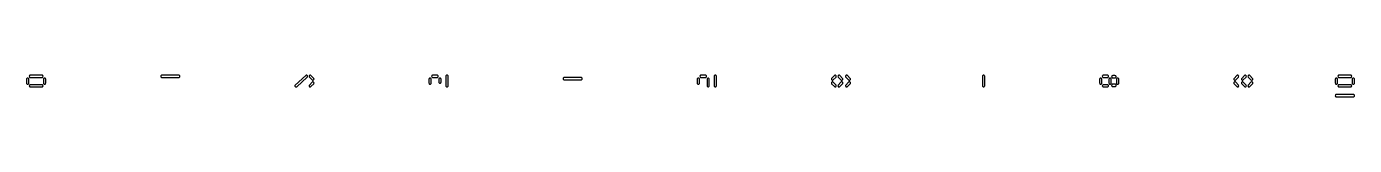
# Model space of a CAD drawing. Header units: millimetres. Extents: x 57 to 198, y 2 to 4.
import ezdxf

# ---------------------------------------------------------------- set-up
doc = ezdxf.new("R2010")
doc.units = ezdxf.units.MM

msp = doc.modelspace()

# ---------------------------------------------------------------- linework, layer by layer
for points in [[(58.83648, 4.205), (58.882402, 4.214134), (58.921333, 4.240147), (58.947346, 4.279078), (58.95648, 4.325), (58.947346, 4.370922), (58.921333, 4.409853), (58.882402, 4.435866), (58.83648, 4.445), (57.61792, 4.445), (57.571998, 4.435866), (57.533067, 4.409853), (57.507054, 4.370922), (57.49792, 4.325), (57.507054, 4.279078), (57.533067, 4.240147), (57.571998, 4.214134), (57.61792, 4.205)], [(73.3232, 4.205), (73.369122, 4.214134), (73.408053, 4.240147), (73.434066, 4.279078), (73.4432, 4.325), (73.434066, 4.370922), (73.408053, 4.409853), (73.369122, 4.435866), (73.3232, 4.445), (71.5312, 4.445), (71.485278, 4.435866), (71.446347, 4.409853), (71.420334, 4.370922), (71.4112, 4.325), (71.420334, 4.279078), (71.446347, 4.240147), (71.485278, 4.214134), (71.5312, 4.205)], [(85.650219, 3.397556), (85.622495, 3.359825), (85.61132, 3.314356), (85.618395, 3.268072), (85.642644, 3.228019), (85.680375, 3.200295), (85.725844, 3.18912), (85.772128, 3.196195), (85.812181, 3.220444), (86.923221, 4.236444), (86.950945, 4.274175), (86.96212, 4.319644), (86.955045, 4.365928), (86.930796, 4.405981), (86.893065, 4.433705), (86.847596, 4.44488), (86.801312, 4.437805), (86.761259, 4.413556)], [(87.323886, 4.407221), (87.285768, 4.434411), (87.240146, 4.444944), (87.193966, 4.437217), (87.154259, 4.412406), (87.127069, 4.374288), (87.116536, 4.328666), (87.124263, 4.282486), (87.149074, 4.242779), (87.435794, 3.937979), (87.473912, 3.910789), (87.519534, 3.900256), (87.565714, 3.907983), (87.605421, 3.932794), (87.632611, 3.970912), (87.643144, 4.016534), (87.635417, 4.062714), (87.610606, 4.102421)], [(100.21792, 4.445), (100.171998, 4.435866), (100.133067, 4.409853), (100.107054, 4.370922), (100.09792, 4.325), (100.107054, 4.279078), (100.133067, 4.240147), (100.171998, 4.214134), (100.21792, 4.205), (100.68384, 4.205), (100.729762, 4.214134), (100.768693, 4.240147), (100.794706, 4.279078), (100.80384, 4.325), (100.794706, 4.370922), (100.768693, 4.409853), (100.729762, 4.435866), (100.68384, 4.445)], [(101.8432, 4.325), (101.834066, 4.370922), (101.808053, 4.409853), (101.769122, 4.435866), (101.7232, 4.445), (101.677278, 4.435866), (101.638347, 4.409853), (101.612334, 4.370922), (101.6032, 4.325), (101.6032, 3.309), (101.612334, 3.263078), (101.638347, 3.224147), (101.677278, 3.198134), (101.7232, 3.189), (101.769122, 3.198134), (101.808053, 3.224147), (101.834066, 3.263078), (101.8432, 3.309)], [(128.61792, 4.445), (128.571998, 4.435866), (128.533067, 4.409853), (128.507054, 4.370922), (128.49792, 4.325), (128.507054, 4.279078), (128.533067, 4.240147), (128.571998, 4.214134), (128.61792, 4.205), (129.08384, 4.205), (129.129762, 4.214134), (129.168693, 4.240147), (129.194706, 4.279078), (129.20384, 4.325), (129.194706, 4.370922), (129.168693, 4.409853), (129.129762, 4.435866), (129.08384, 4.445)], [(130.0032, 3.309), (130.012334, 3.263078), (130.038347, 3.224147), (130.077278, 3.198134), (130.1232, 3.189), (130.169122, 3.198134), (130.208053, 3.224147), (130.234066, 3.263078), (130.2432, 3.309), (130.2432, 4.325), (130.234066, 4.370922), (130.208053, 4.409853), (130.169122, 4.435866), (130.1232, 4.445), (130.077278, 4.435866), (130.038347, 4.409853), (130.012334, 4.370922), (130.0032, 4.325)], [(142.905326, 4.242779), (142.930137, 4.282486), (142.937864, 4.328666), (142.927331, 4.374288), (142.900141, 4.412406), (142.860434, 4.437217), (142.814254, 4.444944), (142.768632, 4.434411), (142.730514, 4.407221), (142.443794, 4.102421), (142.418983, 4.062714), (142.411256, 4.016534), (142.421789, 3.970912), (142.448979, 3.932794), (142.488686, 3.907983), (142.534866, 3.900256), (142.580488, 3.910789), (142.618606, 3.937979)], [(143.429394, 3.937979), (143.467512, 3.910789), (143.513134, 3.900256), (143.559314, 3.907983), (143.599021, 3.932794), (143.626211, 3.970912), (143.636744, 4.016534), (143.629017, 4.062714), (143.604206, 4.102421), (143.317486, 4.407221), (143.279368, 4.434411), (143.233746, 4.444944), (143.187566, 4.437217), (143.147859, 4.412406), (143.120669, 4.374288), (143.110136, 4.328666), (143.117863, 4.282486), (143.142674, 4.242779)], [(144.235794, 3.937979), (144.273912, 3.910789), (144.319534, 3.900256), (144.365714, 3.907983), (144.405421, 3.932794), (144.432611, 3.970912), (144.443144, 4.016534), (144.435417, 4.062714), (144.410606, 4.102421), (144.123886, 4.407221), (144.085768, 4.434411), (144.040146, 4.444944), (143.993966, 4.437217), (143.954259, 4.412406), (143.927069, 4.374288), (143.916536, 4.328666), (143.924263, 4.282486), (143.949074, 4.242779)], [(158.643106, 4.325), (158.633971, 4.370922), (158.607959, 4.409853), (158.569028, 4.435866), (158.523106, 4.445), (158.477184, 4.435866), (158.438253, 4.409853), (158.41224, 4.370922), (158.403106, 4.325), (158.403106, 3.309), (158.41224, 3.263078), (158.438253, 3.224147), (158.477184, 3.198134), (158.523106, 3.189), (158.569028, 3.198134), (158.607959, 3.224147), (158.633971, 3.263078), (158.643106, 3.309)], [(171.63008, 4.205), (171.676002, 4.214134), (171.714933, 4.240147), (171.740946, 4.279078), (171.75008, 4.325), (171.740946, 4.370922), (171.714933, 4.409853), (171.676002, 4.435866), (171.63008, 4.445), (171.21792, 4.445), (171.171998, 4.435866), (171.133067, 4.409853), (171.107054, 4.370922), (171.09792, 4.325), (171.107054, 4.279078), (171.133067, 4.240147), (171.171998, 4.214134), (171.21792, 4.205)], [(172.43648, 4.1542), (172.482402, 4.163334), (172.521333, 4.189347), (172.547346, 4.228278), (172.55648, 4.2742), (172.547346, 4.320122), (172.521333, 4.359053), (172.482402, 4.385066), (172.43648, 4.3942), (172.20352, 4.3942), (172.157598, 4.385066), (172.118667, 4.359053), (172.092654, 4.320122), (172.08352, 4.2742), (172.092654, 4.228278), (172.118667, 4.189347), (172.157598, 4.163334), (172.20352, 4.1542)], [(185.505326, 4.242779), (185.530137, 4.282486), (185.537864, 4.328666), (185.527331, 4.374288), (185.500141, 4.412406), (185.460434, 4.437217), (185.414254, 4.444944), (185.368632, 4.434411), (185.330514, 4.407221), (185.043794, 4.102421), (185.018983, 4.062714), (185.011256, 4.016534), (185.021789, 3.970912), (185.048979, 3.932794), (185.088686, 3.907983), (185.134866, 3.900256), (185.180488, 3.910789), (185.218606, 3.937979)], [(186.311726, 4.242779), (186.336537, 4.282486), (186.344264, 4.328666), (186.333731, 4.374288), (186.306541, 4.412406), (186.266834, 4.437217), (186.220654, 4.444944), (186.175032, 4.434411), (186.136914, 4.407221), (185.850194, 4.102421), (185.825383, 4.062714), (185.817656, 4.016534), (185.828189, 3.970912), (185.855379, 3.932794), (185.895086, 3.907983), (185.941266, 3.900256), (185.986888, 3.910789), (186.025006, 3.937979)], [(186.835794, 3.937979), (186.873912, 3.910789), (186.919534, 3.900256), (186.965714, 3.907983), (187.005421, 3.932794), (187.032611, 3.970912), (187.043144, 4.016534), (187.035417, 4.062714), (187.010606, 4.102421), (186.723886, 4.407221), (186.685768, 4.434411), (186.640146, 4.444944), (186.593966, 4.437217), (186.554259, 4.412406), (186.527069, 4.374288), (186.516536, 4.328666), (186.524263, 4.282486), (186.549074, 4.242779)], [(197.38208, 4.205), (197.428002, 4.214134), (197.466933, 4.240147), (197.492946, 4.279078), (197.50208, 4.325), (197.492946, 4.370922), (197.466933, 4.409853), (197.428002, 4.435866), (197.38208, 4.445), (196.16352, 4.445), (196.117598, 4.435866), (196.078667, 4.409853), (196.052654, 4.370922), (196.04352, 4.325), (196.052654, 4.279078), (196.078667, 4.240147), (196.117598, 4.214134), (196.16352, 4.205)], [(57.4512, 4.0202), (57.442066, 4.066122), (57.416053, 4.105053), (57.377122, 4.131066), (57.3312, 4.1402), (57.285278, 4.131066), (57.246347, 4.105053), (57.220334, 4.066122), (57.2112, 4.0202), (57.2112, 3.6138), (57.220334, 3.567878), (57.246347, 3.528947), (57.285278, 3.502934), (57.3312, 3.4938), (57.377122, 3.502934), (57.416053, 3.528947), (57.442066, 3.567878), (57.4512, 3.6138)], [(57.61792, 3.429), (57.571998, 3.419866), (57.533067, 3.393853), (57.507054, 3.354922), (57.49792, 3.309), (57.507054, 3.263078), (57.533067, 3.224147), (57.571998, 3.198134), (57.61792, 3.189), (58.83648, 3.189), (58.882402, 3.198134), (58.921333, 3.224147), (58.947346, 3.263078), (58.95648, 3.309), (58.947346, 3.354922), (58.921333, 3.393853), (58.882402, 3.419866), (58.83648, 3.429)], [(59.0032, 3.6138), (59.012334, 3.567878), (59.038347, 3.528947), (59.077278, 3.502934), (59.1232, 3.4938), (59.169122, 3.502934), (59.208053, 3.528947), (59.234066, 3.567878), (59.2432, 3.6138), (59.2432, 4.0202), (59.234066, 4.066122), (59.208053, 4.105053), (59.169122, 4.131066), (59.1232, 4.1402), (59.077278, 4.131066), (59.038347, 4.105053), (59.012334, 4.066122), (59.0032, 4.0202)], [(87.610606, 3.531579), (87.635417, 3.571286), (87.643144, 3.617466), (87.632611, 3.663088), (87.605421, 3.701206), (87.565714, 3.726017), (87.519534, 3.733744), (87.473912, 3.723211), (87.435794, 3.696021), (87.149074, 3.391221), (87.124263, 3.351514), (87.116536, 3.305334), (87.127069, 3.259712), (87.154259, 3.221594), (87.193966, 3.196783), (87.240146, 3.189056), (87.285768, 3.199589), (87.323886, 3.226779)], [(99.8112, 3.6138), (99.820334, 3.567878), (99.846347, 3.528947), (99.885278, 3.502934), (99.9312, 3.4938), (99.977122, 3.502934), (100.016053, 3.528947), (100.042066, 3.567878), (100.0512, 3.6138), (100.0512, 4.0202), (100.042066, 4.066122), (100.016053, 4.105053), (99.977122, 4.131066), (99.9312, 4.1402), (99.885278, 4.131066), (99.846347, 4.105053), (99.820334, 4.066122), (99.8112, 4.0202)], [(101.09056, 4.0202), (101.081426, 4.066122), (101.055413, 4.105053), (101.016482, 4.131066), (100.97056, 4.1402), (100.924638, 4.131066), (100.885707, 4.105053), (100.859694, 4.066122), (100.85056, 4.0202), (100.85056, 3.7154), (100.859694, 3.669478), (100.885707, 3.630547), (100.924638, 3.604534), (100.97056, 3.5954), (101.016482, 3.604534), (101.055413, 3.630547), (101.081426, 3.669478), (101.09056, 3.7154)], [(115.9232, 3.951), (115.969122, 3.960134), (116.008053, 3.986147), (116.034066, 4.025078), (116.0432, 4.071), (116.034066, 4.116922), (116.008053, 4.155853), (115.969122, 4.181866), (115.9232, 4.191), (114.1312, 4.191), (114.085278, 4.181866), (114.046347, 4.155853), (114.020334, 4.116922), (114.0112, 4.071), (114.020334, 4.025078), (114.046347, 3.986147), (114.085278, 3.960134), (114.1312, 3.951)], [(128.2112, 3.6138), (128.220334, 3.567878), (128.246347, 3.528947), (128.285278, 3.502934), (128.3312, 3.4938), (128.377122, 3.502934), (128.416053, 3.528947), (128.442066, 3.567878), (128.4512, 3.6138), (128.4512, 4.0202), (128.442066, 4.066122), (128.416053, 4.105053), (128.377122, 4.131066), (128.3312, 4.1402), (128.285278, 4.131066), (128.246347, 4.105053), (128.220334, 4.066122), (128.2112, 4.0202)], [(129.49056, 4.0202), (129.481426, 4.066122), (129.455413, 4.105053), (129.416482, 4.131066), (129.37056, 4.1402), (129.324638, 4.131066), (129.285707, 4.105053), (129.259694, 4.066122), (129.25056, 4.0202), (129.25056, 3.309), (129.259694, 3.263078), (129.285707, 3.224147), (129.324638, 3.198134), (129.37056, 3.189), (129.416482, 3.198134), (129.455413, 3.224147), (129.481426, 3.263078), (129.49056, 3.309)], [(142.618606, 3.696021), (142.580488, 3.723211), (142.534866, 3.733744), (142.488686, 3.726017), (142.448979, 3.701206), (142.421789, 3.663088), (142.411256, 3.617466), (142.418983, 3.571286), (142.443794, 3.531579), (142.730514, 3.226779), (142.768632, 3.199589), (142.814254, 3.189056), (142.860434, 3.196783), (142.900141, 3.221594), (142.927331, 3.259712), (142.937864, 3.305334), (142.930137, 3.351514), (142.905326, 3.391221)], [(143.142674, 3.391221), (143.117863, 3.351514), (143.110136, 3.305334), (143.120669, 3.259712), (143.147859, 3.221594), (143.187566, 3.196783), (143.233746, 3.189056), (143.279368, 3.199589), (143.317486, 3.226779), (143.604206, 3.531579), (143.629017, 3.571286), (143.636744, 3.617466), (143.626211, 3.663088), (143.599021, 3.701206), (143.559314, 3.726017), (143.513134, 3.733744), (143.467512, 3.723211), (143.429394, 3.696021)], [(143.949074, 3.391221), (143.924263, 3.351514), (143.916536, 3.305334), (143.927069, 3.259712), (143.954259, 3.221594), (143.993966, 3.196783), (144.040146, 3.189056), (144.085768, 3.199589), (144.123886, 3.226779), (144.410606, 3.531579), (144.435417, 3.571286), (144.443144, 3.617466), (144.432611, 3.663088), (144.405421, 3.701206), (144.365714, 3.726017), (144.319534, 3.733744), (144.273912, 3.723211), (144.235794, 3.696021)], [(171.0512, 4.0202), (171.042066, 4.066122), (171.016053, 4.105053), (170.977122, 4.131066), (170.9312, 4.1402), (170.885278, 4.131066), (170.846347, 4.105053), (170.820334, 4.066122), (170.8112, 4.0202), (170.8112, 3.6138), (170.820334, 3.567878), (170.846347, 3.528947), (170.885278, 3.502934), (170.9312, 3.4938), (170.977122, 3.502934), (171.016053, 3.528947), (171.042066, 3.567878), (171.0512, 3.6138)], [(171.21792, 3.429), (171.171998, 3.419866), (171.133067, 3.393853), (171.107054, 3.354922), (171.09792, 3.309), (171.107054, 3.263078), (171.133067, 3.224147), (171.171998, 3.198134), (171.21792, 3.189), (171.63008, 3.189), (171.676002, 3.198134), (171.714933, 3.224147), (171.740946, 3.263078), (171.75008, 3.309), (171.740946, 3.354922), (171.714933, 3.393853), (171.676002, 3.419866), (171.63008, 3.429)], [(172.0368, 4.0202), (172.027666, 4.066122), (172.001653, 4.105053), (171.962722, 4.131066), (171.9168, 4.1402), (171.870878, 4.131066), (171.831947, 4.105053), (171.805934, 4.066122), (171.7968, 4.0202), (171.7968, 3.6138), (171.805934, 3.567878), (171.831947, 3.528947), (171.870878, 3.502934), (171.9168, 3.4938), (171.962722, 3.502934), (172.001653, 3.528947), (172.027666, 3.567878), (172.0368, 3.6138)], [(172.20352, 3.4798), (172.157598, 3.470666), (172.118667, 3.444653), (172.092654, 3.405722), (172.08352, 3.3598), (172.092654, 3.313878), (172.118667, 3.274947), (172.157598, 3.248934), (172.20352, 3.2398), (172.43648, 3.2398), (172.482402, 3.248934), (172.521333, 3.274947), (172.547346, 3.313878), (172.55648, 3.3598), (172.547346, 3.405722), (172.521333, 3.444653), (172.482402, 3.470666), (172.43648, 3.4798)], [(172.6032, 3.6138), (172.612334, 3.567878), (172.638347, 3.528947), (172.677278, 3.502934), (172.7232, 3.4938), (172.769122, 3.502934), (172.808053, 3.528947), (172.834066, 3.567878), (172.8432, 3.6138), (172.8432, 4.0202), (172.834066, 4.066122), (172.808053, 4.105053), (172.769122, 4.131066), (172.7232, 4.1402), (172.677278, 4.131066), (172.638347, 4.105053), (172.612334, 4.066122), (172.6032, 4.0202)], [(185.218606, 3.696021), (185.180488, 3.723211), (185.134866, 3.733744), (185.088686, 3.726017), (185.048979, 3.701206), (185.021789, 3.663088), (185.011256, 3.617466), (185.018983, 3.571286), (185.043794, 3.531579), (185.330514, 3.226779), (185.368632, 3.199589), (185.414254, 3.189056), (185.460434, 3.196783), (185.500141, 3.221594), (185.527331, 3.259712), (185.537864, 3.305334), (185.530137, 3.351514), (185.505326, 3.391221)], [(186.025006, 3.696021), (185.986888, 3.723211), (185.941266, 3.733744), (185.895086, 3.726017), (185.855379, 3.701206), (185.828189, 3.663088), (185.817656, 3.617466), (185.825383, 3.571286), (185.850194, 3.531579), (186.136914, 3.226779), (186.175032, 3.199589), (186.220654, 3.189056), (186.266834, 3.196783), (186.306541, 3.221594), (186.333731, 3.259712), (186.344264, 3.305334), (186.336537, 3.351514), (186.311726, 3.391221)], [(186.549074, 3.391221), (186.524263, 3.351514), (186.516536, 3.305334), (186.527069, 3.259712), (186.554259, 3.221594), (186.593966, 3.196783), (186.640146, 3.189056), (186.685768, 3.199589), (186.723886, 3.226779), (187.010606, 3.531579), (187.035417, 3.571286), (187.043144, 3.617466), (187.032611, 3.663088), (187.005421, 3.701206), (186.965714, 3.726017), (186.919534, 3.733744), (186.873912, 3.723211), (186.835794, 3.696021)], [(195.9968, 4.0202), (195.987666, 4.066122), (195.961653, 4.105053), (195.922722, 4.131066), (195.8768, 4.1402), (195.830878, 4.131066), (195.791947, 4.105053), (195.765934, 4.066122), (195.7568, 4.0202), (195.7568, 3.6138), (195.765934, 3.567878), (195.791947, 3.528947), (195.830878, 3.502934), (195.8768, 3.4938), (195.922722, 3.502934), (195.961653, 3.528947), (195.987666, 3.567878), (195.9968, 3.6138)], [(196.16352, 3.429), (196.117598, 3.419866), (196.078667, 3.393853), (196.052654, 3.354922), (196.04352, 3.309), (196.052654, 3.263078), (196.078667, 3.224147), (196.117598, 3.198134), (196.16352, 3.189), (197.38208, 3.189), (197.428002, 3.198134), (197.466933, 3.224147), (197.492946, 3.263078), (197.50208, 3.309), (197.492946, 3.354922), (197.466933, 3.393853), (197.428002, 3.419866), (197.38208, 3.429)], [(197.5488, 3.6138), (197.557934, 3.567878), (197.583947, 3.528947), (197.622878, 3.502934), (197.6688, 3.4938), (197.714722, 3.502934), (197.753653, 3.528947), (197.779666, 3.567878), (197.7888, 3.6138), (197.7888, 4.0202), (197.779666, 4.066122), (197.753653, 4.105053), (197.714722, 4.131066), (197.6688, 4.1402), (197.622878, 4.131066), (197.583947, 4.105053), (197.557934, 4.066122), (197.5488, 4.0202)], [(197.6688, 2.1418), (197.714722, 2.150934), (197.753653, 2.176947), (197.779666, 2.215878), (197.7888, 2.2618), (197.779666, 2.307722), (197.753653, 2.346653), (197.714722, 2.372666), (197.6688, 2.3818), (195.8768, 2.3818), (195.830878, 2.372666), (195.791947, 2.346653), (195.765934, 2.307722), (195.7568, 2.2618), (195.765934, 2.215878), (195.791947, 2.176947), (195.830878, 2.150934), (195.8768, 2.1418)]]:
    msp.add_lwpolyline(points, close=True)

doc.saveas('drawing.dxf')
